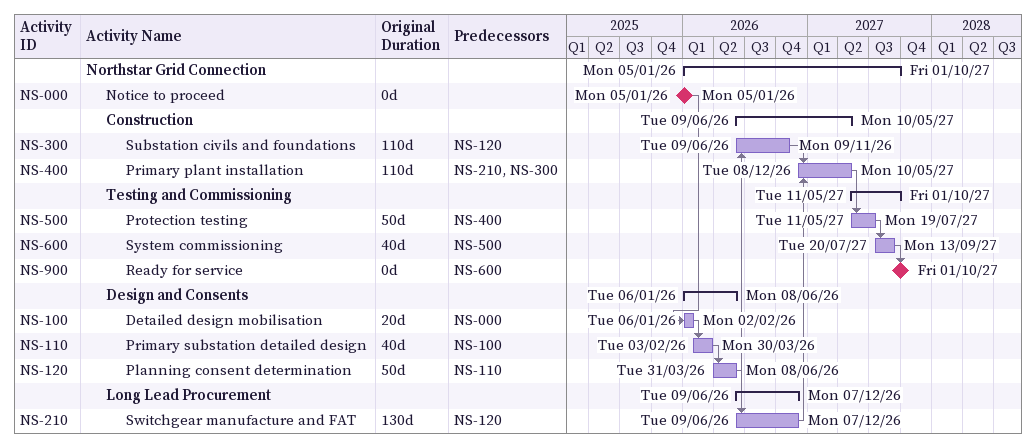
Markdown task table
| ID | Level | Task | Original duration | Start | Finish | Predecessors |
|---|---|---|---|---|---|---|
|  | 1 | **Northstar Grid Connection** |  | 2026-01-05 | 2027-10-01 |  |
| NS-000 | 2 | Notice to proceed | 0d | 2026-01-05 | 2026-01-05 |  |
|  | 2 | **Construction** |  | 2026-06-09 | 2027-05-10 |  |
| NS-300 | 3 | Substation civils and foundations | 110d | 2026-06-09 | 2026-11-09 | NS-120 |
| NS-400 | 3 | Primary plant installation | 110d | 2026-12-08 | 2027-05-10 | NS-210, NS-300 |
|  | 2 | **Testing and Commissioning** |  | 2027-05-11 | 2027-10-01 |  |
| NS-500 | 3 | Protection testing | 50d | 2027-05-11 | 2027-07-19 | NS-400 |
| NS-600 | 3 | System commissioning | 40d | 2027-07-20 | 2027-09-13 | NS-500 |
| NS-900 | 3 | Ready for service | 0d | 2027-10-01 | 2027-10-01 | NS-600 |
|  | 2 | **Design and Consents** |  | 2026-01-06 | 2026-06-08 |  |
| NS-100 | 3 | Detailed design mobilisation | 20d | 2026-01-06 | 2026-02-02 | NS-000 |
| NS-110 | 3 | Primary substation detailed design | 40d | 2026-02-03 | 2026-03-30 | NS-100 |
| NS-120 | 3 | Planning consent determination | 50d | 2026-03-31 | 2026-06-08 | NS-110 |
|  | 2 | **Long Lead Procurement** |  | 2026-06-09 | 2026-12-07 |  |
| NS-210 | 3 | Switchgear manufacture and FAT | 130d | 2026-06-09 | 2026-12-07 | NS-120 |
